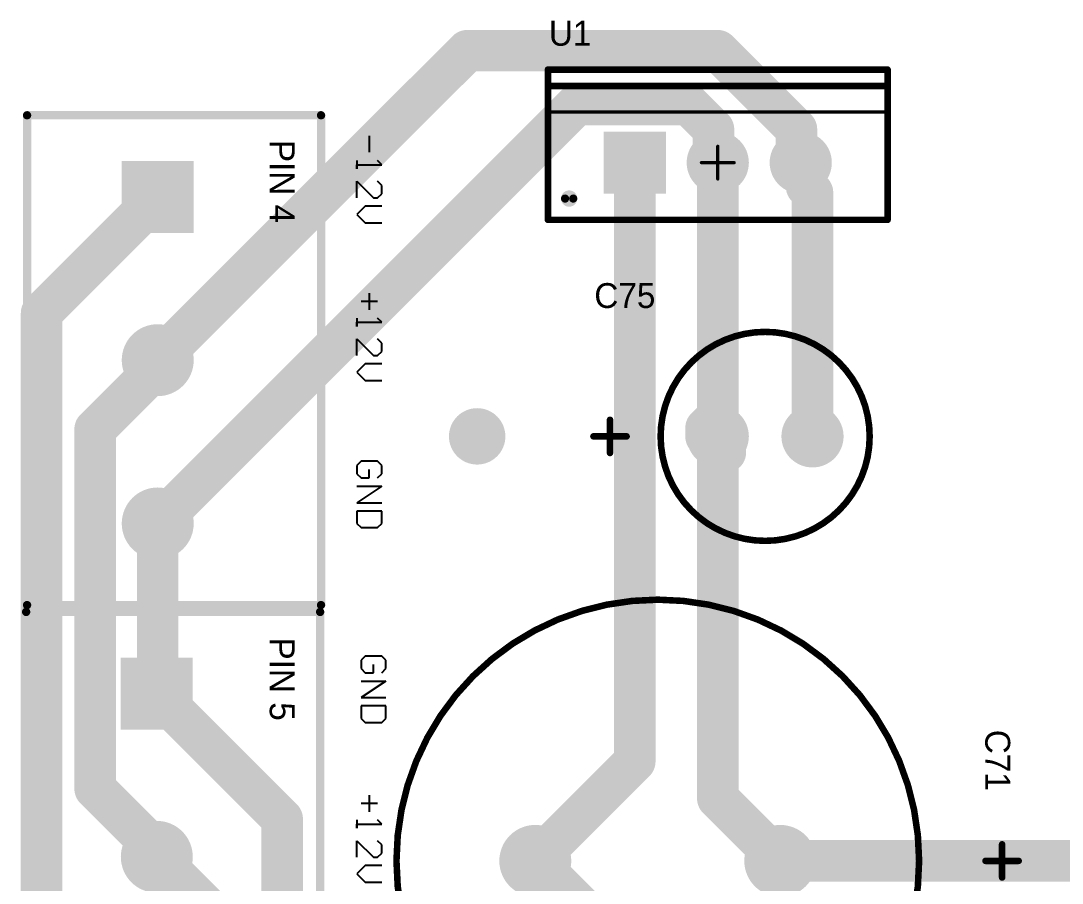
# Model space of a CAD drawing. Header units: millimetres. Extents: x 121.3 to 184.5, y 55 to 131.3.
# Drawn here: x 121.41 to 153.29, y 102.52 to 128.93 of the extents above; entities that cross this region are included whole.
import ezdxf

# ---------------------------------------------------------------- set-up
doc = ezdxf.new("R2010")
doc.units = ezdxf.units.MM
for name, color, linetype in [('BottomLayer', 5, 'Continuous'), ('BottomSolder', 6, 'Continuous'), ('Mechanical13', 56, 'Continuous'), ('Mechanical15', 56, 'Continuous'), ('MultiLayer', 9, 'Continuous'), ('TopLayer', 1, 'Continuous'), ('TopOverlay', 2, 'Continuous'), ('TopSolder', 216, 'Continuous')]:
    doc.layers.add(name, color=color, linetype=linetype)

# ---------------------------------------------------------------- blocks, each defined once
blk = doc.blocks.new('_______3_5')
at = {"layer": 'BottomLayer', "const_width": 1.00000054}
for points in [[(4.50000624, -1.016e-05, 1), (5.50000424, -1.016e-05, 1)], [(9.49999624, -1.016e-05, 1), (10.49999424, -1.016e-05, 1)]]:
    blk.add_lwpolyline(points, format="xyb", close=True, dxfattribs=at)
at = {"layer": 'BottomLayer'}
blk.add_solid([(-0.9999853, -1.0000107), (1.00001578, -1.0000107), (-0.9999853, 0.99999038), (1.00001578, 0.99999038)], dxfattribs=at)
at = {"layer": 'BottomSolder', "const_width": 1.10160054}
for points in [[(4.44920624, -1.016e-05, 1), (5.55080424, -1.016e-05, 1)], [(9.44919624, -1.016e-05, 1), (10.55079424, -1.016e-05, 1)]]:
    blk.add_lwpolyline(points, format="xyb", close=True, dxfattribs=at)
at = {"layer": 'BottomSolder'}
blk.add_solid([(-1.1015853, -1.1016107), (1.10161578, -1.1016107), (-1.1015853, 1.10159038), (1.10161578, 1.10159038)], dxfattribs=at)
at = {"layer": 'MultiLayer', "const_width": 1.00000054}
for points in [[(4.50000624, -1.016e-05, 1), (5.50000424, -1.016e-05, 1)], [(9.49999624, -1.016e-05, 1), (10.49999424, -1.016e-05, 1)]]:
    blk.add_lwpolyline(points, format="xyb", close=True, dxfattribs=at)
at = {"layer": 'MultiLayer'}
blk.add_solid([(-0.9999853, -1.0000107), (1.00001578, -1.0000107), (-0.9999853, 0.99999038), (1.00001578, 0.99999038)], dxfattribs=at)
at = {"layer": 'TopLayer', "const_width": 1.00000054}
for points in [[(4.50000624, -1.016e-05, 1), (5.50000424, -1.016e-05, 1)], [(9.49999624, -1.016e-05, 1), (10.49999424, -1.016e-05, 1)]]:
    blk.add_lwpolyline(points, format="xyb", close=True, dxfattribs=at)
at = {"layer": 'TopLayer'}
blk.add_solid([(-0.9999853, -1.0000107), (1.00001578, -1.0000107), (-0.9999853, 0.99999038), (1.00001578, 0.99999038)], dxfattribs=at)
at = {"layer": 'TopOverlay', "const_width": 0.254}
for points in [[(-2.50000516, -4.000002159999999), (-2.50000516, 4.99997984)], [(12.50001564, 4.99997984), (-2.50000516, 4.99997984)], [(12.50001564, -4.000002159999999), (12.50001564, 4.99997984)], [(12.50001564, -4.000002159999999), (-2.50000516, -4.000002159999999)]]:
    blk.add_lwpolyline(points, dxfattribs=at)
at = {"layer": 'TopOverlay', "const_width": 0.127}
for points in [[(-2.56350516, 4.99997984, 1), (-2.43650516, 4.99997984, 1)], [(-2.56350516, 4.99997984, 1), (-2.43650516, 4.99997984, 1)], [(12.43651564, 4.99997984, 1), (12.56351564, 4.99997984, 1)], [(12.43651564, 4.99997984, 1), (12.56351564, 4.99997984, 1)], [(-2.56350516, -4.000002159999999, 1), (-2.43650516, -4.000002159999999, 1)], [(-2.56350516, -4.000002159999999, 1), (-2.43650516, -4.000002159999999, 1)], [(12.43651564, -4.000002159999999, 1), (12.56351564, -4.000002159999999, 1)], [(12.43651564, -4.000002159999999, 1), (12.56351564, -4.000002159999999, 1)]]:
    blk.add_lwpolyline(points, format="xyb", close=True, dxfattribs=at)
at = {"layer": 'TopSolder', "const_width": 1.10160054}
for points in [[(4.44920624, -1.016e-05, 1), (5.55080424, -1.016e-05, 1)], [(9.44919624, -1.016e-05, 1), (10.55079424, -1.016e-05, 1)]]:
    blk.add_lwpolyline(points, format="xyb", close=True, dxfattribs=at)
at = {"layer": 'TopSolder'}
blk.add_solid([(-1.1015853, -1.1016107), (1.10161578, -1.1016107), (-1.1015853, 1.10159038), (1.10161578, 1.10159038)], dxfattribs=at)
blk = doc.blocks.new('_______3_6')
at = {"layer": 'BottomLayer', "const_width": 1.00000054}
for points in [[(4.50001132, 0, 1), (5.500009319999999, 0, 1)], [(9.500001319999999, 0, 1), (10.49999932, 0, 1)]]:
    blk.add_lwpolyline(points, format="xyb", close=True, dxfattribs=at)
at = {"layer": 'BottomLayer'}
blk.add_solid([(-0.99998022, -1.00000054), (1.00002086, -1.00000054), (-0.99998022, 1.00000054), (1.00002086, 1.00000054)], dxfattribs=at)
at = {"layer": 'BottomSolder', "const_width": 1.10160054}
for points in [[(4.44921132, 0, 1), (5.55080932, 0, 1)], [(9.44920132, 0, 1), (10.55079932, 0, 1)]]:
    blk.add_lwpolyline(points, format="xyb", close=True, dxfattribs=at)
at = {"layer": 'BottomSolder'}
blk.add_solid([(-1.10158022, -1.10160054), (1.10162086, -1.10160054), (-1.10158022, 1.10160054), (1.10162086, 1.10160054)], dxfattribs=at)
at = {"layer": 'MultiLayer', "const_width": 1.00000054}
for points in [[(4.50001132, 0, 1), (5.500009319999999, 0, 1)], [(9.500001319999999, 0, 1), (10.49999932, 0, 1)]]:
    blk.add_lwpolyline(points, format="xyb", close=True, dxfattribs=at)
at = {"layer": 'MultiLayer'}
blk.add_solid([(-0.99998022, -1.00000054), (1.00002086, -1.00000054), (-0.99998022, 1.00000054), (1.00002086, 1.00000054)], dxfattribs=at)
at = {"layer": 'TopLayer', "const_width": 1.00000054}
for points in [[(4.50001132, 0, 1), (5.500009319999999, 0, 1)], [(9.500001319999999, 0, 1), (10.49999932, 0, 1)]]:
    blk.add_lwpolyline(points, format="xyb", close=True, dxfattribs=at)
at = {"layer": 'TopLayer'}
blk.add_solid([(-0.99998022, -1.00000054), (1.00002086, -1.00000054), (-0.99998022, 1.00000054), (1.00002086, 1.00000054)], dxfattribs=at)
at = {"layer": 'TopOverlay', "const_width": 0.254}
for points in [[(-2.50000008, -3.999992), (-2.50000008, 4.999989999999999)], [(12.50002072, 4.999989999999999), (-2.50000008, 4.999989999999999)], [(12.50002072, -3.999992), (12.50002072, 4.999989999999999)], [(12.50002072, -3.999992), (-2.50000008, -3.999992)]]:
    blk.add_lwpolyline(points, dxfattribs=at)
at = {"layer": 'TopOverlay', "const_width": 0.127}
for points in [[(-2.56350008, 4.999989999999999, 1), (-2.43650008, 4.999989999999999, 1)], [(-2.56350008, 4.999989999999999, 1), (-2.43650008, 4.999989999999999, 1)], [(12.43652072, 4.999989999999999, 1), (12.56352072, 4.999989999999999, 1)], [(12.43652072, 4.999989999999999, 1), (12.56352072, 4.999989999999999, 1)], [(-2.56350008, -3.999992, 1), (-2.43650008, -3.999992, 1)], [(-2.56350008, -3.999992, 1), (-2.43650008, -3.999992, 1)], [(12.43652072, -3.999992, 1), (12.56352072, -3.999992, 1)], [(12.43652072, -3.999992, 1), (12.56352072, -3.999992, 1)]]:
    blk.add_lwpolyline(points, format="xyb", close=True, dxfattribs=at)
at = {"layer": 'TopSolder', "const_width": 1.10160054}
for points in [[(4.44921132, 0, 1), (5.55080932, 0, 1)], [(9.44920132, 0, 1), (10.55079932, 0, 1)]]:
    blk.add_lwpolyline(points, format="xyb", close=True, dxfattribs=at)
at = {"layer": 'TopSolder'}
blk.add_solid([(-1.10158022, -1.10160054), (1.10162086, -1.10160054), (-1.10158022, 1.10160054), (1.10162086, 1.10160054)], dxfattribs=at)
blk = doc.blocks.new('VOLT_REG_9')
at = {"layer": 'BottomLayer', "const_width": 0.8499983}
for points in [[(-0.4249978799999999, 0, 1), (0.42500296, 0, 1)], [(2.11500212, 0, 1), (2.96500296, 0, 1)]]:
    blk.add_lwpolyline(points, format="xyb", close=True, dxfattribs=at)
at = {"layer": 'BottomLayer'}
blk.add_solid([(-3.38999576, -0.8499983), (-1.68999916, -0.8499983), (-3.38999576, 0.8499983), (-1.68999916, 0.8499983)], dxfattribs=at)
at = {"layer": 'BottomSolder', "const_width": 0.9515982999999999}
for points in [[(-0.47579788, 0, 1), (0.4758029599999999, 0, 1)], [(2.06420212, 0, 1), (3.01580296, 0, 1)]]:
    blk.add_lwpolyline(points, format="xyb", close=True, dxfattribs=at)
at = {"layer": 'BottomSolder'}
blk.add_solid([(-3.49159576, -0.9515982999999999), (-1.58839916, -0.9515982999999999), (-3.49159576, 0.9515982999999999), (-1.58839916, 0.9515982999999999)], dxfattribs=at)
at = {"layer": 'Mechanical13', "const_width": 0.0999998}
for points in [[(-5.19998706, 2.8499816), (5.199992139999999, 2.8499816)], [(-5.19998706, -1.7500092), (-5.19998706, 2.8499816)], [(5.199992139999999, -1.7500092), (5.199992139999999, 2.8499816)], [(-5.19998706, 1.5500096), (5.199992139999999, 1.5500096)], [(-5.19998706, -1.7500092), (5.199992139999999, -1.7500092)]]:
    blk.add_lwpolyline(points, dxfattribs=at)
at = {"layer": 'Mechanical13', "const_width": 0.0499999}
for points in [[(-5.22498574, 2.8499816, 1), (-5.174988379999999, 2.8499816, 1)], [(-5.22498574, 2.8499816, 1), (-5.174988379999999, 2.8499816, 1)], [(5.17499346, 2.8499816, 1), (5.22499082, 2.8499816, 1)], [(5.17499346, 2.8499816, 1), (5.22499082, 2.8499816, 1)], [(-5.22498574, 1.5500096, 1), (-5.174988379999999, 1.5500096, 1)], [(5.17499346, 1.5500096, 1), (5.22499082, 1.5500096, 1)], [(-5.22498574, -1.7500092, 1), (-5.174988379999999, -1.7500092, 1)], [(-5.22498574, -1.7500092, 1), (-5.174988379999999, -1.7500092, 1)], [(5.17499346, -1.7500092, 1), (5.22499082, -1.7500092, 1)], [(5.17499346, -1.7500092, 1), (5.22499082, -1.7500092, 1)]]:
    blk.add_lwpolyline(points, format="xyb", close=True, dxfattribs=at)
at = {"layer": 'Mechanical15', "const_width": 0.0999998}
for points in [[(2.54e-06, -0.5000243999999999), (2.54e-06, 0.5000243999999999)], [(-0.49997106, 0), (0.50002694, 0)]]:
    blk.add_lwpolyline(points, dxfattribs=at)
at = {"layer": 'Mechanical15', "const_width": 0.0499999}
for points in [[(-0.02499614, 0.5000243999999999, 1), (0.02500122, 0.5000243999999999, 1)], [(-0.52496974, 0, 1), (-0.47497238, 0, 1)], [(0.47502826, 0, 1), (0.52502562, 0, 1)], [(-0.02499614, -0.5000243999999999, 1), (0.02500122, -0.5000243999999999, 1)]]:
    blk.add_lwpolyline(points, format="xyb", close=True, dxfattribs=at)
at = {"layer": 'MultiLayer', "const_width": 0.8499983}
for points in [[(-0.4249978799999999, 0, 1), (0.42500296, 0, 1)], [(2.11500212, 0, 1), (2.96500296, 0, 1)]]:
    blk.add_lwpolyline(points, format="xyb", close=True, dxfattribs=at)
at = {"layer": 'MultiLayer'}
blk.add_solid([(-3.38999576, -0.8499983), (-1.68999916, -0.8499983), (-3.38999576, 0.8499983), (-1.68999916, 0.8499983)], dxfattribs=at)
at = {"layer": 'TopLayer', "const_width": 0.8499983}
for points in [[(-0.4249978799999999, 0, 1), (0.42500296, 0, 1)], [(2.11500212, 0, 1), (2.96500296, 0, 1)]]:
    blk.add_lwpolyline(points, format="xyb", close=True, dxfattribs=at)
at = {"layer": 'TopLayer'}
blk.add_solid([(-3.38999576, -0.8499983), (-1.68999916, -0.8499983), (-3.38999576, 0.8499983), (-1.68999916, 0.8499983)], dxfattribs=at)
at = {"layer": 'TopOverlay', "const_width": 0.1999996}
for points in [[(-5.19998706, 2.8499816), (5.199992139999999, 2.8499816)], [(-5.19998706, -1.7500092), (-5.19998706, 2.8499816)], [(5.199992139999999, -1.7500092), (5.199992139999999, 2.8499816)], [(-5.19998706, 2.350008), (5.199992139999999, 2.350008)], [(-5.19998706, -1.7500092), (5.199992139999999, -1.7500092)]]:
    blk.add_lwpolyline(points, dxfattribs=at)
at = {"layer": 'TopOverlay'}
for points, const_width in [([(-5.249986959999999, 2.8499816, 1), (-5.149987159999999, 2.8499816, 1)], 0.0999998), ([(-5.249986959999999, 2.8499816, 1), (-5.149987159999999, 2.8499816, 1)], 0.0999998), ([(5.14999224, 2.8499816, 1), (5.24999204, 2.8499816, 1)], 0.0999998), ([(5.14999224, 2.8499816, 1), (5.24999204, 2.8499816, 1)], 0.0999998), ([(-5.249986959999999, 2.350008, 1), (-5.149987159999999, 2.350008, 1)], 0.0999998), ([(5.14999224, 2.350008, 1), (5.24999204, 2.350008, 1)], 0.0999998), ([(-4.42500004, -1.10000034, 1), (-4.67500208, -1.10000034, 1)], 0.2499995), ([(-4.73750132, -1.10000034, 1), (-4.612502839999999, -1.10000034, 1)], 0.12499848), ([(-4.48749928, -1.10000034, 1), (-4.362500799999999, -1.10000034, 1)], 0.12499848), ([(-5.249986959999999, -1.7500092, 1), (-5.149987159999999, -1.7500092, 1)], 0.0999998), ([(-5.249986959999999, -1.7500092, 1), (-5.149987159999999, -1.7500092, 1)], 0.0999998), ([(5.14999224, -1.7500092, 1), (5.24999204, -1.7500092, 1)], 0.0999998), ([(5.14999224, -1.7500092, 1), (5.24999204, -1.7500092, 1)], 0.0999998)]:
    blk.add_lwpolyline(points, format="xyb", close=True, dxfattribs=dict(at, const_width=const_width))
at = {"layer": 'TopSolder', "const_width": 0.9515982999999999}
for points in [[(-0.47579788, 0, 1), (0.4758029599999999, 0, 1)], [(2.06420212, 0, 1), (3.01580296, 0, 1)]]:
    blk.add_lwpolyline(points, format="xyb", close=True, dxfattribs=at)
at = {"layer": 'TopSolder'}
blk.add_solid([(-3.49159576, -0.9515982999999999), (-1.58839916, -0.9515982999999999), (-3.49159576, 0.9515982999999999), (-1.58839916, 0.9515982999999999)], dxfattribs=at)
blk = doc.blocks.new('CAPACITOR_100UF_23')
at = {"layer": 'BottomLayer', "const_width": 0.8499983}
for points in [[(-0.4250004199999999, 0, 1), (0.4250004199999999, 0, 1)], [(2.47501918, 0, 1), (3.32502002, 0, 1)]]:
    blk.add_lwpolyline(points, format="xyb", close=True, dxfattribs=at)
at = {"layer": 'BottomSolder', "const_width": 0.9515982999999999}
for points in [[(-0.47580042, 0, 1), (0.47580042, 0, 1)], [(2.42421918, 0, 1), (3.37582002, 0, 1)]]:
    blk.add_lwpolyline(points, format="xyb", close=True, dxfattribs=at)
at = {"layer": 'MultiLayer', "const_width": 0.8499983}
for points in [[(-0.4250004199999999, 0, 1), (0.4250004199999999, 0, 1)], [(2.47501918, 0, 1), (3.32502002, 0, 1)]]:
    blk.add_lwpolyline(points, format="xyb", close=True, dxfattribs=at)
at = {"layer": 'TopLayer', "const_width": 0.8499983}
for points in [[(-0.4250004199999999, 0, 1), (0.4250004199999999, 0, 1)], [(2.47501918, 0, 1), (3.32502002, 0, 1)]]:
    blk.add_lwpolyline(points, format="xyb", close=True, dxfattribs=at)
at = {"layer": 'TopOverlay'}
for points, const_width in [([(4.65000086, 0, 1), (-1.75000158, 0, 1)], 0.1999996), ([(6.1490225, 0.508, 1), (6.2490223, 0.508, 1)], 0.0999998), ([(-1.80000148, 0, 1), (-1.70000168, 0, 1)], 0.0999998), ([(4.60000096, 0, 1), (4.700000759999999, 0, 1)], 0.0999998), ([(5.641022499999999, 0, 1), (5.741022299999999, 0, 1)], 0.0999998), ([(6.657022499999999, 0, 1), (6.757022299999999, 0, 1)], 0.0999998), ([(6.1490225, -0.508, 1), (6.2490223, -0.508, 1)], 0.0999998)]:
    blk.add_lwpolyline(points, format="xyb", close=True, dxfattribs=dict(at, const_width=const_width))
at = {"layer": 'TopOverlay', "const_width": 0.1999996}
for points in [[(6.1990224, 0.508), (6.1990224, -0.508)], [(6.7070224, 0), (5.6910224, 0)]]:
    blk.add_lwpolyline(points, dxfattribs=at)
at = {"layer": 'TopSolder', "const_width": 0.9515982999999999}
for points in [[(-0.47580042, 0, 1), (0.47580042, 0, 1)], [(2.42421918, 0, 1), (3.37582002, 0, 1)]]:
    blk.add_lwpolyline(points, format="xyb", close=True, dxfattribs=at)
blk = doc.blocks.new('CAPACITOR_2200UF_26')
at = {"layer": 'BottomLayer', "const_width": 1.00000054}
for points in [[(-0.499999, 1.016e-05, 1), (0.499999, 1.016e-05, 1)], [(7.000011399999999, 1.016e-05, 1), (8.0000094, 1.016e-05, 1)]]:
    blk.add_lwpolyline(points, format="xyb", close=True, dxfattribs=at)
at = {"layer": 'BottomSolder', "const_width": 1.10160054}
for points in [[(-0.5507989999999999, 1.016e-05, 1), (0.5507989999999999, 1.016e-05, 1)], [(6.949211399999998, 1.016e-05, 1), (8.050809399999999, 1.016e-05, 1)]]:
    blk.add_lwpolyline(points, format="xyb", close=True, dxfattribs=at)
at = {"layer": 'MultiLayer', "const_width": 1.00000054}
for points in [[(-0.499999, 1.016e-05, 1), (0.499999, 1.016e-05, 1)], [(7.000011399999999, 1.016e-05, 1), (8.0000094, 1.016e-05, 1)]]:
    blk.add_lwpolyline(points, format="xyb", close=True, dxfattribs=at)
at = {"layer": 'TopLayer', "const_width": 1.00000054}
for points in [[(-0.499999, 1.016e-05, 1), (0.499999, 1.016e-05, 1)], [(7.000011399999999, 1.016e-05, 1), (8.0000094, 1.016e-05, 1)]]:
    blk.add_lwpolyline(points, format="xyb", close=True, dxfattribs=at)
at = {"layer": 'TopOverlay'}
for points, const_width in [([(11.74999936, 0, 1), (-4.24999912, 0, 1)], 0.1999996), ([(14.2399893, 0.50801016, 1), (14.3399891, 0.50801016, 1)], 0.0999998), ([(-4.29999902, 0, 1), (-4.19999922, 0, 1)], 0.0999998), ([(11.69999946, 0, 1), (11.79999926, 0, 1)], 0.0999998), ([(13.7319893, 1.016e-05, 1), (13.8319891, 1.016e-05, 1)], 0.0999998), ([(14.7479893, 1.016e-05, 1), (14.8479891, 1.016e-05, 1)], 0.0999998), ([(14.2399893, -0.5079898399999999, 1), (14.3399891, -0.5079898399999999, 1)], 0.0999998)]:
    blk.add_lwpolyline(points, format="xyb", close=True, dxfattribs=dict(at, const_width=const_width))
at = {"layer": 'TopOverlay', "const_width": 0.1999996}
for points in [[(14.2899892, -0.5079898399999999), (14.2899892, 0.50801016)], [(13.7819892, 1.016e-05), (14.7979892, 1.016e-05)]]:
    blk.add_lwpolyline(points, dxfattribs=at)
at = {"layer": 'TopSolder', "const_width": 1.10160054}
for points in [[(-0.5507989999999999, 1.016e-05, 1), (0.5507989999999999, 1.016e-05, 1)], [(6.949211399999998, 1.016e-05, 1), (8.050809399999999, 1.016e-05, 1)]]:
    blk.add_lwpolyline(points, format="xyb", close=True, dxfattribs=at)

msp = doc.modelspace()

# ---------------------------------------------------------------- linework, layer by layer
at = {"layer": 'BottomLayer', "const_width": 1.27}
for points in [[(125.603, 118.53799), (135.08101, 128.016)], [(135.08101, 128.016), (142.748, 128.016)], [(142.748, 128.016), (145.15712396, 125.60687604)], [(125.603, 113.538), (138.43, 126.365)], [(138.43, 126.365), (141.859, 126.365)], [(141.859, 126.365), (142.61712396, 125.60687604)], [(142.61712396, 124.71787604), (142.61712396, 125.60687604)], [(145.15712396, 124.71787604), (145.15712396, 125.60687604)], [(142.61712396, 124.71787604), (142.748, 124.587)], [(145.15712396, 124.71787604), (145.4674764, 124.4075236)], [(140.208, 106.2505876), (140.208, 124.587)], [(142.748, 116.8188418), (142.748, 124.587)], [(145.4674764, 123.85217292), (145.4674764, 124.4075236)], [(145.4674764, 123.85217292), (145.6480196, 123.67162972)], [(122.047, 119.98198), (125.603, 123.53798)], [(145.6480196, 116.205), (145.6480196, 123.67162972)], [(122.047, 101.8561336), (122.047, 119.98198)], [(123.68580546, 116.42325712), (125.603, 118.34045166)], [(125.603, 118.34045166), (125.603, 118.53799)], [(142.3879804, 116.4588222), (142.748, 116.8188418)], [(123.68580546, 105.41485648), (123.68580546, 116.42325712)], [(142.3879804, 116.205), (142.3879804, 116.4588222)], [(142.4941778, 116.205), (142.748, 115.9511778)], [(142.748, 115.9511778), (142.748, 116.205)], [(142.748, 115.9511778), (142.98162666, 115.71755114)], [(142.748, 105.1179508), (142.748, 115.48392448)], [(125.603, 108.3565016), (125.603, 113.538)], [(125.574806, 108.3283076), (125.603, 108.3565016)], [(125.574806, 108.3283076), (129.413, 104.4901136)], [(137.1616764, 103.204264), (140.208, 106.2505876)], [(123.68580546, 105.41485648), (125.574806, 103.52585594)], [(142.748, 105.1179508), (144.6616868, 103.204264)], [(129.413, 86.92652414), (129.413, 104.4901136)], [(125.574806, 103.3283176), (125.574806, 103.52585594)], [(125.574806, 103.3283176), (127.508, 101.3951236)], [(137.1616764, 103.204264), (144.526, 95.8399404)], [(144.6616868, 103.204264), (157.9300372, 103.204264)]]:
    msp.add_lwpolyline(points, dxfattribs=at)
at = {"layer": 'BottomLayer'}
for points, const_width in [([(134.76351, 128.016, 1), (135.39851, 128.016, 1)], 0.635), ([(134.76351, 128.016, 1), (135.39851, 128.016, 1)], 0.635), ([(142.4305, 128.016, 1), (143.0655, 128.016, 1)], 0.635), ([(142.4305, 128.016, 1), (143.0655, 128.016, 1)], 0.635), ([(138.1125, 126.365, 1), (138.7475, 126.365, 1)], 0.635), ([(138.1125, 126.365, 1), (138.7475, 126.365, 1)], 0.635), ([(141.5415, 126.365, 1), (142.1765, 126.365, 1)], 0.635), ([(141.5415, 126.365, 1), (142.1765, 126.365, 1)], 0.635), ([(142.29962396, 125.60687604, 1), (142.93462396, 125.60687604, 1)], 0.635), ([(142.29962396, 125.60687604, 1), (142.93462396, 125.60687604, 1)], 0.635), ([(144.83962396, 125.60687604, 1), (145.47462396, 125.60687604, 1)], 0.635), ([(144.83962396, 125.60687604, 1), (145.47462396, 125.60687604, 1)], 0.635), ([(142.29962396, 124.71787604, 1), (142.93462396, 124.71787604, 1)], 0.635), ([(142.29962396, 124.71787604, 1), (142.93462396, 124.71787604, 1)], 0.635), ([(144.83962396, 124.71787604, 1), (145.47462396, 124.71787604, 1)], 0.635), ([(144.83962396, 124.71787604, 1), (145.47462396, 124.71787604, 1)], 0.635), ([(139.8905, 124.587, 1), (140.5255, 124.587, 1)], 0.635), ([(142.4305, 124.587, 1), (143.0655, 124.587, 1)], 0.635), ([(142.4305, 124.587, 1), (143.0655, 124.587, 1)], 0.635), ([(145.1499764, 124.4075236, 1), (145.7849764, 124.4075236, 1)], 0.635), ([(145.1499764, 124.4075236, 1), (145.7849764, 124.4075236, 1)], 0.635), ([(145.1499764, 123.85217292, 1), (145.7849764, 123.85217292, 1)], 0.635), ([(145.1499764, 123.85217292, 1), (145.7849764, 123.85217292, 1)], 0.635), ([(125.2855, 123.53798, 1), (125.9205, 123.53798, 1)], 0.635), ([(145.3305196, 123.67162972, 1), (145.9655196, 123.67162972, 1)], 0.635), ([(145.3305196, 123.67162972, 1), (145.9655196, 123.67162972, 1)], 0.635), ([(121.7295, 119.98198, 1), (122.3645, 119.98198, 1)], 0.635), ([(121.7295, 119.98198, 1), (122.3645, 119.98198, 1)], 0.635), ([(125.2855, 118.53799, 1), (125.9205, 118.53799, 1)], 0.635), ([(125.2855, 118.53799, 1), (125.9205, 118.53799, 1)], 0.635), ([(125.2855, 118.34045166, 1), (125.9205, 118.34045166, 1)], 0.635), ([(125.2855, 118.34045166, 1), (125.9205, 118.34045166, 1)], 0.635), ([(142.4305, 116.8188418, 1), (143.0655, 116.8188418, 1)], 0.635), ([(142.4305, 116.8188418, 1), (143.0655, 116.8188418, 1)], 0.635), ([(123.36830546, 116.42325712, 1), (124.00330546, 116.42325712, 1)], 0.635), ([(123.36830546, 116.42325712, 1), (124.00330546, 116.42325712, 1)], 0.635), ([(142.0704804, 116.4588222, 1), (142.7054804, 116.4588222, 1)], 0.635), ([(142.0704804, 116.4588222, 1), (142.7054804, 116.4588222, 1)], 0.635), ([(135.001, 116.205, 1), (135.763, 116.205, 1)], 0.7619999999999999), ([(142.0704804, 116.205, 1), (142.7054804, 116.205, 1)], 0.635), ([(142.1766778, 116.205, 1), (142.8116778, 116.205, 1)], 0.635), ([(142.4305, 116.205, 1), (143.0655, 116.205, 1)], 0.635), ([(145.3305196, 116.205, 1), (145.9655196, 116.205, 1)], 0.635), ([(142.4305, 115.9511778, 1), (143.0655, 115.9511778, 1)], 0.635), ([(142.4305, 115.9511778, 1), (143.0655, 115.9511778, 1)], 0.635), ([(142.4305, 115.9511778, 1), (143.0655, 115.9511778, 1)], 0.635), ([(142.4305, 115.48392448, 1), (143.0655, 115.48392448, 1)], 0.635), ([(142.66412666, 115.71755114, 1), (143.29912666, 115.71755114, 1)], 0.635), ([(125.2855, 113.538, 1), (125.9205, 113.538, 1)], 0.635), ([(125.2855, 113.538, 1), (125.9205, 113.538, 1)], 0.635), ([(125.257306, 108.3283076, 1), (125.892306, 108.3283076, 1)], 0.635), ([(125.257306, 108.3283076, 1), (125.892306, 108.3283076, 1)], 0.635), ([(125.2855, 108.3565016, 1), (125.9205, 108.3565016, 1)], 0.635), ([(125.2855, 108.3565016, 1), (125.9205, 108.3565016, 1)], 0.635), ([(139.8905, 106.2505876, 1), (140.5255, 106.2505876, 1)], 0.635), ([(139.8905, 106.2505876, 1), (140.5255, 106.2505876, 1)], 0.635), ([(123.36830546, 105.41485648, 1), (124.00330546, 105.41485648, 1)], 0.635), ([(123.36830546, 105.41485648, 1), (124.00330546, 105.41485648, 1)], 0.635), ([(142.4305, 105.1179508, 1), (143.0655, 105.1179508, 1)], 0.635), ([(142.4305, 105.1179508, 1), (143.0655, 105.1179508, 1)], 0.635), ([(129.0955, 104.4901136, 1), (129.7305, 104.4901136, 1)], 0.635), ([(129.0955, 104.4901136, 1), (129.7305, 104.4901136, 1)], 0.635), ([(125.257306, 103.52585594, 1), (125.892306, 103.52585594, 1)], 0.635), ([(125.257306, 103.52585594, 1), (125.892306, 103.52585594, 1)], 0.635), ([(125.257306, 103.3283176, 1), (125.892306, 103.3283176, 1)], 0.635), ([(125.257306, 103.3283176, 1), (125.892306, 103.3283176, 1)], 0.635), ([(136.8441764, 103.204264, 1), (137.4791764, 103.204264, 1)], 0.635), ([(136.8441764, 103.204264, 1), (137.4791764, 103.204264, 1)], 0.635), ([(144.3441868, 103.204264, 1), (144.9791868, 103.204264, 1)], 0.635), ([(144.3441868, 103.204264, 1), (144.9791868, 103.204264, 1)], 0.635)]:
    msp.add_lwpolyline(points, format="xyb", close=True, dxfattribs=dict(at, const_width=const_width))
at = {"layer": 'BottomSolder', "const_width": 0.8636}
msp.add_lwpolyline([(134.9502, 116.205, 1), (135.8138, 116.205, 1)], format="xyb", close=True, dxfattribs=at)
at = {"layer": 'MultiLayer', "const_width": 0.7619999999999999}
msp.add_lwpolyline([(135.001, 116.205, 1), (135.763, 116.205, 1)], format="xyb", close=True, dxfattribs=at)
at = {"layer": 'TopLayer', "const_width": 0.7619999999999999}
msp.add_lwpolyline([(135.001, 116.205, 1), (135.763, 116.205, 1)], format="xyb", close=True, dxfattribs=at)
at = {"layer": 'TopOverlay'}
for p, q in [((132.07987554, 125.41206566), (132.07987554, 124.90423076)), ((131.69899746, 124.65031204), (131.69899746, 124.39639332)), ((132.46075108, 124.52335268), (132.33379172, 124.65031204)), ((131.69899746, 124.39639332), (131.69899746, 124.52335268)), ((131.69899746, 124.52335268), (132.46075108, 124.52335268)), ((131.69899746, 123.50768288), (131.69899746, 124.01551778)), ((131.69899746, 124.01551778), (132.20683236, 123.50768288)), ((132.46075108, 123.88855842), (132.33379172, 124.01551778)), ((132.46075108, 123.6346397), (132.46075108, 123.88855842)), ((132.20683236, 123.50768288), (132.33379172, 123.50768288)), ((132.33379172, 123.50768288), (132.46075108, 123.6346397)), ((131.95291618, 123.25376416), (131.69899746, 122.99984544)), ((132.46075108, 123.25376416), (131.95291618, 123.25376416)), ((131.69899746, 122.99984544), (131.95291618, 122.74592926)), ((131.95291618, 122.74592926), (132.46075108, 122.74592926)), ((132.07987808, 120.5860682), (132.07987808, 120.0782333)), ((132.33379426, 120.33214948), (131.82595936, 120.33214948)), ((131.699, 119.82431458), (131.699, 119.57039586)), ((131.699, 119.57039586), (131.699, 119.69735522)), ((131.699, 119.69735522), (132.46075362, 119.69735522)), ((132.46075362, 119.69735522), (132.33379426, 119.82431458)), ((131.699, 118.68168542), (131.699, 119.18952032)), ((131.699, 119.18952032), (132.2068349, 118.68168542)), ((132.46075362, 119.06256096), (132.33379426, 119.18952032)), ((132.46075362, 118.80864224), (132.46075362, 119.06256096)), ((132.2068349, 118.68168542), (132.33379426, 118.68168542)), ((132.33379426, 118.68168542), (132.46075362, 118.80864224)), ((131.95291872, 118.4277667), (131.699, 118.17384798)), ((132.46075362, 118.4277667), (131.95291872, 118.4277667)), ((131.699, 118.17384798), (131.95291872, 117.9199318)), ((131.95291872, 117.9199318), (132.46075362, 117.9199318)), ((131.82595936, 115.4426698), (131.699, 115.31571044)), ((132.33379426, 115.4426698), (131.82595936, 115.4426698)), ((132.46075362, 115.31571044), (132.33379426, 115.4426698)), ((131.699, 115.31571044), (131.699, 115.06179172)), ((132.07987808, 114.9348349), (132.07987808, 115.18875108)), ((132.46075362, 115.06179172), (132.46075362, 115.31571044)), ((131.699, 115.06179172), (131.82595936, 114.9348349)), ((131.82595936, 114.9348349), (132.07987808, 114.9348349)), ((132.33379426, 114.9348349), (132.46075362, 115.06179172)), ((131.699, 114.68091618), (132.46075362, 114.68091618)), ((132.46075362, 114.68091618), (131.699, 114.17308128)), ((131.699, 114.17308128), (132.46075362, 114.17308128)), ((132.46075362, 113.91916256), (131.699, 113.91916256)), ((131.699, 113.91916256), (131.699, 113.53828448)), ((132.46075362, 113.53828448), (132.46075362, 113.91916256)), ((131.699, 113.53828448), (131.82595936, 113.41132766)), ((132.33379426, 113.41132766), (132.46075362, 113.53828448)), ((131.82595936, 113.41132766), (132.33379426, 113.41132766)), ((131.95295936, 109.4736698), (131.826, 109.34671044)), ((131.826, 109.34671044), (131.826, 109.09279172)), ((132.46079426, 109.4736698), (131.95295936, 109.4736698)), ((132.58775362, 109.34671044), (132.46079426, 109.4736698)), ((132.58775362, 109.09279172), (132.58775362, 109.34671044)), ((131.826, 109.09279172), (131.95295936, 108.9658349)), ((132.20687808, 108.9658349), (132.20687808, 109.21975108)), ((132.46079426, 108.9658349), (132.58775362, 109.09279172)), ((131.826, 108.71191618), (132.58775362, 108.71191618)), ((132.58775362, 108.71191618), (131.826, 108.20408128)), ((131.95295936, 108.9658349), (132.20687808, 108.9658349)), ((131.826, 108.20408128), (132.58775362, 108.20408128)), ((132.58775362, 107.95016256), (131.826, 107.95016256)), ((131.826, 107.95016256), (131.826, 107.56928448)), ((132.58775362, 107.56928448), (132.58775362, 107.95016256)), ((131.826, 107.56928448), (131.95295936, 107.44232766)), ((131.95295936, 107.44232766), (132.46079426, 107.44232766)), ((132.46079426, 107.44232766), (132.58775362, 107.56928448)), ((132.07987808, 105.2190682), (132.07987808, 104.7112333)), ((132.33379426, 104.96514948), (131.82595936, 104.96514948)), ((131.699, 104.45731458), (131.699, 104.20339586)), ((131.699, 104.20339586), (131.699, 104.33035522)), ((131.699, 104.33035522), (132.46075362, 104.33035522)), ((132.46075362, 104.33035522), (132.33379426, 104.45731458)), ((131.699, 103.31468542), (131.699, 103.82252032)), ((131.699, 103.82252032), (132.2068349, 103.31468542)), ((132.46075362, 103.69556096), (132.33379426, 103.82252032)), ((132.46075362, 103.44164224), (132.46075362, 103.69556096)), ((132.2068349, 103.31468542), (132.33379426, 103.31468542)), ((132.33379426, 103.31468542), (132.46075362, 103.44164224)), ((131.95291872, 103.0607667), (131.699, 102.80684798)), ((132.46075362, 103.0607667), (131.95291872, 103.0607667)), ((131.699, 102.80684798), (131.95291872, 102.5529318)), ((131.95291872, 102.5529318), (132.46075362, 102.5529318))]:
    msp.add_line(p, q, dxfattribs=at)
at = {"layer": 'TopSolder', "const_width": 0.8636}
msp.add_lwpolyline([(134.9502, 116.205, 1), (135.8138, 116.205, 1)], format="xyb", close=True, dxfattribs=at)

# ---------------------------------------------------------------- block references
for name, p, rotation in [('VOLT_REG_9', (142.74799746, 124.587), 360), ('_______3_6', (125.603, 123.53800032), 270), ('CAPACITOR_100UF_23', (145.6480196, 116.205), 180), ('CAPACITOR_2200UF_26', (137.1616764, 103.20425384), 360), ('_______3_5', (125.57481616, 108.32832284), 270)]:
    msp.add_blockref(name, p, dxfattribs=dict(rotation=rotation))

# ---------------------------------------------------------------- texts
at = {"layer": 'TopOverlay'}
for s, p in [('U1', (137.57637712, 128.1684)), ('C75', (138.96773832, 120.13561952))]:
    msp.add_text(s, height=0.7619999999999999, dxfattribs=at).set_placement(p)
for s, p in [('PIN 4', (129.03212446, 125.28494374)), ('PIN 5', (129.03212446, 110.04494374)), ('C71', (150.93769152, 107.22020212))]:
    msp.add_text(s, height=0.7619999999999999, rotation=270, dxfattribs=at).set_placement(p)

doc.saveas('drawing.dxf')
